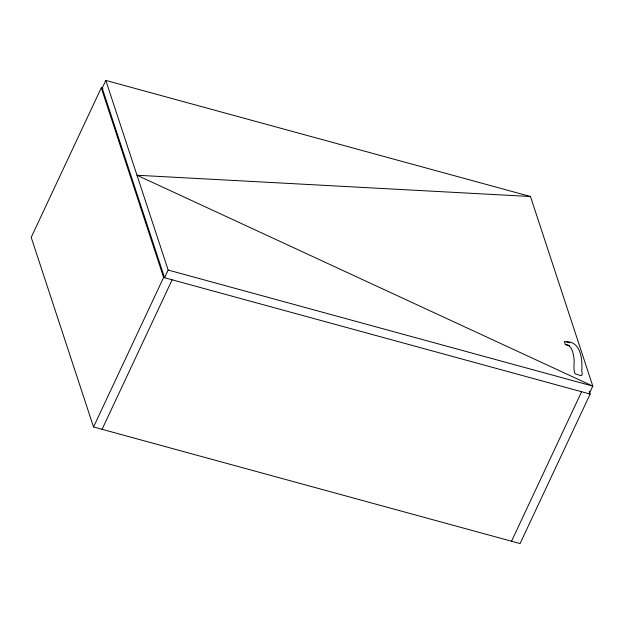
<?xml version="1.0" encoding="UTF-8"?>
<svg xmlns="http://www.w3.org/2000/svg" width="624" height="624" viewBox="0 0 624 624"><rect width="100%" height="100%" fill="white"/><g stroke="black" fill="none" stroke-linecap="round" stroke-linejoin="round"><path stroke-width="0.94" d="M102.976 88.327L101.267 87.859L31.2 237.37L93.538 426.98L520.073 543.566L590.148 394.064L589.235 391.287M105.823 80.434L102.219 88.124L164.557 277.727L168.16 270.044L105.823 80.434L530.462 196.505L592.8 386.116L589.196 393.806M93.538 426.98L163.613 277.469L101.267 87.859M102.071 429.312L172.146 279.802M511.54 541.234L581.615 391.732M530.462 196.505L136.991 175.235L592.8 386.116L168.16 270.044M569.798 342.849L564.314 341.453L565.321 344.526L568.277 345.267L570.703 347.584A44.959 15.218 -74.7 0 1 573.674 356.639C575.055 362.318 572.707 368.534 575.078 373.862C580.39 374.813 583.128 378.62 581.81 370.742C582.434 359.642 581.194 341.936 566.428 341.617M565.321 344.526L569.47 345.657M163.613 277.469L590.148 394.064"/></g></svg>
